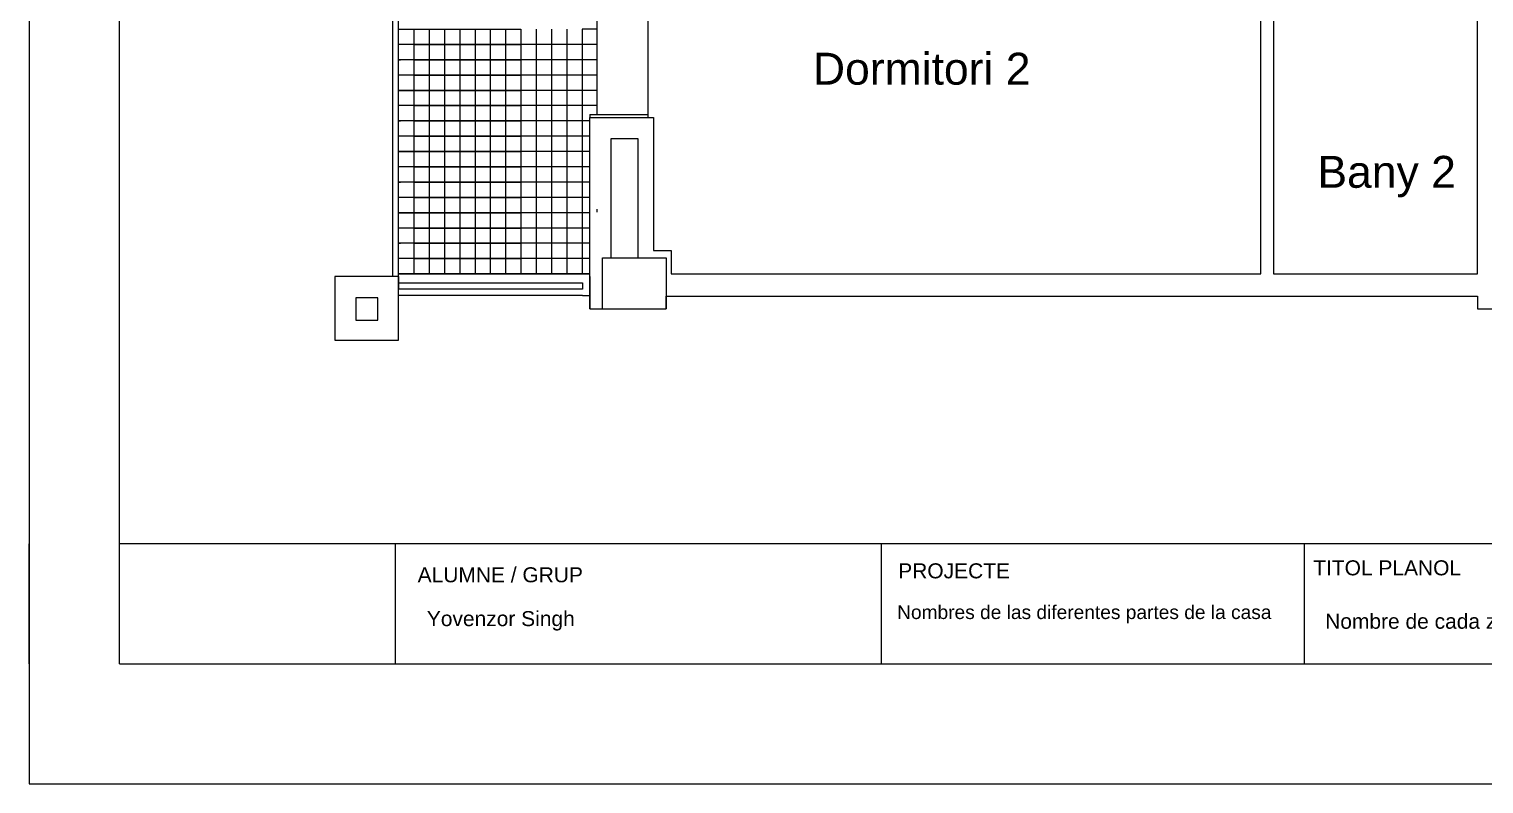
# Model space of a CAD drawing. Header units: millimetres. Extents: x 2377 to 4712, y -254 to 3188.
# Drawn here: x 3304.5 to 3547, y 1677.7 to 1803.4 of the extents above; entities that cross this region are included whole.
import ezdxf

# ---------------------------------------------------------------- set-up
doc = ezdxf.new("R2010")
doc.units = ezdxf.units.MM
doc.linetypes.add('DASHED2', pattern=[0.375, 0.25, -0.125])
doc.layers.add('Nombre', color=130, linetype='Continuous')
doc.styles.get("Standard").update_dxf_attribs({"font": 'arial.ttf'})

msp = doc.modelspace()

# ---------------------------------------------------------------- linework, layer by layer
for p, q in [((3304.55, 1974.71), (3304.55, 1677.71)), ((3319.6, 1697.71), (3319.6, 1959.71)), ((3366.12, 1762.23), (3366.12, 1938.53)), ((3365.2, 1762.23), (3365.2, 1913.04)), ((3366.12, 1762.23), (3366.12, 1913.04)), ((3399.16, 1839.12), (3399.16, 1789.2)), ((3407.66, 1838.13), (3407.66, 1788.72)), ((3545.97, 1762.65), (3545.97, 1824.25)), ((3511.98, 1815.75), (3511.98, 1762.65)), ((3511.98, 1815.75), (3511.98, 1762.65)), ((3509.86, 1762.65), (3509.86, 1811.51)), ((3366.12, 1803.44), (3368.67, 1803.44)), ((3368.67, 1803.44), (3368.67, 1800.89)), ((3368.67, 1803.44), (3371.22, 1803.44)), ((3371.22, 1803.44), (3371.22, 1800.89)), ((3371.22, 1803.44), (3373.77, 1803.44)), ((3373.77, 1803.44), (3373.77, 1800.89)), ((3373.77, 1803.44), (3376.32, 1803.44)), ((3376.32, 1803.44), (3376.32, 1800.89)), ((3376.32, 1803.44), (3378.87, 1803.44)), ((3378.87, 1803.44), (3378.87, 1800.89)), ((3378.87, 1803.44), (3381.42, 1803.44)), ((3381.42, 1803.44), (3381.42, 1800.89)), ((3381.42, 1803.44), (3383.97, 1803.44)), ((3383.97, 1803.44), (3383.97, 1800.89)), ((3383.97, 1803.44), (3386.52, 1803.44)), ((3386.52, 1803.44), (3386.52, 1800.89)), ((3389.06, 1803.44), (3389.06, 1800.89)), ((3391.61, 1803.44), (3391.61, 1800.89)), ((3394.16, 1803.44), (3394.16, 1800.89)), ((3396.71, 1803.44), (3396.71, 1800.89)), ((3399.18, 1803.44), (3396.71, 1803.44)), ((3368.67, 1800.89), (3366.12, 1800.89)), ((3371.22, 1800.89), (3368.67, 1800.89)), ((3368.67, 1800.89), (3368.67, 1798.34)), ((3368.67, 1800.89), (3371.22, 1800.89)), ((3373.77, 1800.89), (3371.22, 1800.89)), ((3371.22, 1800.89), (3371.22, 1798.34)), ((3371.22, 1800.89), (3373.77, 1800.89)), ((3376.32, 1800.89), (3373.77, 1800.89)), ((3373.77, 1800.89), (3373.77, 1798.34)), ((3373.77, 1800.89), (3376.32, 1800.89)), ((3378.87, 1800.89), (3376.32, 1800.89)), ((3376.32, 1800.89), (3376.32, 1798.34)), ((3376.32, 1800.89), (3378.87, 1800.89)), ((3381.42, 1800.89), (3378.87, 1800.89)), ((3378.87, 1800.89), (3378.87, 1798.34)), ((3378.87, 1800.89), (3381.42, 1800.89)), ((3383.97, 1800.89), (3381.42, 1800.89)), ((3381.42, 1800.89), (3381.42, 1798.34)), ((3381.42, 1800.89), (3383.97, 1800.89)), ((3386.52, 1800.89), (3383.97, 1800.89)), ((3383.97, 1800.89), (3383.97, 1798.34)), ((3383.97, 1800.89), (3386.52, 1800.89)), ((3389.06, 1800.89), (3386.52, 1800.89)), ((3386.52, 1800.89), (3386.52, 1798.34)), ((3391.61, 1800.89), (3389.06, 1800.89)), ((3389.06, 1800.89), (3389.06, 1798.34)), ((3394.16, 1800.89), (3391.61, 1800.89)), ((3391.61, 1800.89), (3391.61, 1798.34)), ((3396.71, 1800.89), (3394.16, 1800.89)), ((3394.16, 1800.89), (3394.16, 1798.34)), ((3396.71, 1800.89), (3396.71, 1798.34)), ((3399.18, 1800.89), (3396.71, 1800.89)), ((3366.12, 1798.34), (3366.45, 1798.34)), ((3368.67, 1798.34), (3366.12, 1798.34)), ((3371.22, 1798.34), (3368.67, 1798.34)), ((3368.67, 1798.34), (3368.67, 1795.79)), ((3368.67, 1798.34), (3371.22, 1798.34)), ((3373.77, 1798.34), (3371.22, 1798.34)), ((3371.22, 1798.34), (3371.22, 1795.79)), ((3371.22, 1798.34), (3373.77, 1798.34)), ((3376.32, 1798.34), (3373.77, 1798.34)), ((3373.77, 1798.34), (3373.77, 1795.79)), ((3373.77, 1798.34), (3376.32, 1798.34)), ((3378.87, 1798.34), (3376.32, 1798.34)), ((3376.32, 1798.34), (3376.32, 1795.79)), ((3376.32, 1798.34), (3378.87, 1798.34)), ((3381.42, 1798.34), (3378.87, 1798.34)), ((3378.87, 1798.34), (3378.87, 1795.79)), ((3378.87, 1798.34), (3381.42, 1798.34)), ((3383.97, 1798.34), (3381.42, 1798.34)), ((3381.42, 1798.34), (3381.42, 1795.79)), ((3381.42, 1798.34), (3383.97, 1798.34)), ((3386.52, 1798.34), (3383.97, 1798.34)), ((3383.97, 1798.34), (3383.97, 1795.79)), ((3383.97, 1798.34), (3386.52, 1798.34)), ((3389.06, 1798.34), (3386.52, 1798.34)), ((3386.52, 1798.34), (3386.52, 1795.79)), ((3391.61, 1798.34), (3389.06, 1798.34)), ((3389.06, 1798.34), (3389.06, 1795.79)), ((3394.16, 1798.34), (3391.61, 1798.34)), ((3391.61, 1798.34), (3391.61, 1795.79)), ((3396.71, 1798.34), (3394.16, 1798.34)), ((3394.16, 1798.34), (3394.16, 1795.79)), ((3396.71, 1798.34), (3396.71, 1795.79)), ((3399.18, 1798.34), (3396.71, 1798.34)), ((3368.67, 1795.79), (3366.12, 1795.79)), ((3371.22, 1795.79), (3368.67, 1795.79)), ((3368.67, 1795.79), (3368.67, 1793.24)), ((3368.67, 1795.79), (3371.22, 1795.79)), ((3373.77, 1795.79), (3371.22, 1795.79)), ((3371.22, 1795.79), (3371.22, 1793.24)), ((3371.22, 1795.79), (3373.77, 1795.79)), ((3376.32, 1795.79), (3373.77, 1795.79)), ((3373.77, 1795.79), (3373.77, 1793.24)), ((3373.77, 1795.79), (3376.32, 1795.79)), ((3378.87, 1795.79), (3376.32, 1795.79)), ((3376.32, 1795.79), (3376.32, 1793.24)), ((3376.32, 1795.79), (3378.87, 1795.79)), ((3381.42, 1795.79), (3378.87, 1795.79)), ((3378.87, 1795.79), (3378.87, 1793.24)), ((3378.87, 1795.79), (3381.42, 1795.79)), ((3383.97, 1795.79), (3381.42, 1795.79)), ((3381.42, 1795.79), (3381.42, 1793.24)), ((3381.42, 1795.79), (3383.97, 1795.79)), ((3386.52, 1795.79), (3383.97, 1795.79)), ((3383.97, 1795.79), (3383.97, 1793.24)), ((3383.97, 1795.79), (3386.52, 1795.79)), ((3389.06, 1795.79), (3386.52, 1795.79)), ((3386.52, 1795.79), (3386.52, 1793.24)), ((3391.61, 1795.79), (3389.06, 1795.79)), ((3389.06, 1795.79), (3389.06, 1793.24)), ((3394.16, 1795.79), (3391.61, 1795.79)), ((3391.61, 1795.79), (3391.61, 1793.24)), ((3396.71, 1795.79), (3394.16, 1795.79)), ((3394.16, 1795.79), (3394.16, 1793.24)), ((3396.71, 1795.79), (3396.71, 1793.24)), ((3399.18, 1795.79), (3396.71, 1795.79)), ((3368.67, 1793.24), (3366.12, 1793.24)), ((3366.12, 1793.24), (3368.67, 1793.24)), ((3371.22, 1793.24), (3368.67, 1793.24)), ((3368.67, 1793.24), (3368.67, 1790.7)), ((3368.67, 1793.24), (3371.22, 1793.24)), ((3373.77, 1793.24), (3371.22, 1793.24)), ((3371.22, 1793.24), (3371.22, 1790.7)), ((3371.22, 1793.24), (3373.77, 1793.24)), ((3376.32, 1793.24), (3373.77, 1793.24)), ((3373.77, 1793.24), (3373.77, 1790.7)), ((3373.77, 1793.24), (3376.32, 1793.24)), ((3378.87, 1793.24), (3376.32, 1793.24)), ((3376.32, 1793.24), (3376.32, 1790.7)), ((3376.32, 1793.24), (3378.87, 1793.24)), ((3381.42, 1793.24), (3378.87, 1793.24)), ((3378.87, 1793.24), (3378.87, 1790.7)), ((3378.87, 1793.24), (3381.42, 1793.24)), ((3383.97, 1793.24), (3381.42, 1793.24)), ((3381.42, 1793.24), (3381.42, 1790.7)), ((3381.42, 1793.24), (3383.97, 1793.24)), ((3386.52, 1793.24), (3383.97, 1793.24)), ((3383.97, 1793.24), (3383.97, 1790.7)), ((3383.97, 1793.24), (3386.52, 1793.24)), ((3389.06, 1793.24), (3386.52, 1793.24)), ((3386.52, 1793.24), (3386.52, 1790.7)), ((3391.61, 1793.24), (3389.06, 1793.24)), ((3389.06, 1793.24), (3389.06, 1790.7)), ((3394.16, 1793.24), (3391.61, 1793.24)), ((3391.61, 1793.24), (3391.61, 1790.7)), ((3396.71, 1793.24), (3394.16, 1793.24)), ((3394.16, 1793.24), (3394.16, 1790.7)), ((3396.71, 1793.24), (3396.71, 1790.7)), ((3399.18, 1793.24), (3396.71, 1793.24)), ((3368.67, 1790.7), (3366.12, 1790.7)), ((3371.22, 1790.7), (3368.67, 1790.7)), ((3368.67, 1790.7), (3368.67, 1788.15)), ((3368.67, 1790.7), (3371.22, 1790.7)), ((3373.77, 1790.7), (3371.22, 1790.7)), ((3371.22, 1790.7), (3371.22, 1788.15)), ((3371.22, 1790.7), (3373.77, 1790.7)), ((3376.32, 1790.7), (3373.77, 1790.7)), ((3373.77, 1790.7), (3373.77, 1788.15)), ((3373.77, 1790.7), (3376.32, 1790.7)), ((3378.87, 1790.7), (3376.32, 1790.7)), ((3376.32, 1790.7), (3376.32, 1788.15)), ((3376.32, 1790.7), (3378.87, 1790.7)), ((3381.42, 1790.7), (3378.87, 1790.7)), ((3378.87, 1790.7), (3378.87, 1788.15)), ((3378.87, 1790.7), (3381.42, 1790.7)), ((3383.97, 1790.7), (3381.42, 1790.7)), ((3381.42, 1790.7), (3381.42, 1788.15)), ((3381.42, 1790.7), (3383.97, 1790.7)), ((3386.52, 1790.7), (3383.97, 1790.7)), ((3383.97, 1790.7), (3383.97, 1788.15)), ((3383.97, 1790.7), (3386.52, 1790.7)), ((3389.06, 1790.7), (3386.52, 1790.7)), ((3386.52, 1790.7), (3386.52, 1788.15)), ((3391.61, 1790.7), (3389.06, 1790.7)), ((3389.06, 1790.7), (3389.06, 1788.15)), ((3394.16, 1790.7), (3391.61, 1790.7)), ((3391.61, 1790.7), (3391.61, 1788.15)), ((3396.71, 1790.7), (3394.16, 1790.7)), ((3394.16, 1790.7), (3394.16, 1788.15)), ((3396.71, 1790.7), (3396.71, 1788.15)), ((3399.18, 1790.7), (3396.71, 1790.7)), ((3366.12, 1788.15), (3366.45, 1788.15)), ((3368.67, 1788.15), (3366.12, 1788.15)), ((3371.22, 1788.15), (3368.67, 1788.15)), ((3368.67, 1788.15), (3368.67, 1785.6)), ((3368.67, 1788.15), (3371.22, 1788.15)), ((3373.77, 1788.15), (3371.22, 1788.15)), ((3371.22, 1788.15), (3371.22, 1785.6)), ((3371.22, 1788.15), (3373.77, 1788.15)), ((3376.32, 1788.15), (3373.77, 1788.15)), ((3373.77, 1788.15), (3373.77, 1785.6)), ((3373.77, 1788.15), (3376.32, 1788.15)), ((3378.87, 1788.15), (3376.32, 1788.15)), ((3376.32, 1788.15), (3376.32, 1785.6)), ((3376.32, 1788.15), (3378.87, 1788.15)), ((3381.42, 1788.15), (3378.87, 1788.15)), ((3378.87, 1788.15), (3378.87, 1785.6)), ((3378.87, 1788.15), (3381.42, 1788.15)), ((3383.97, 1788.15), (3381.42, 1788.15)), ((3381.42, 1788.15), (3381.42, 1785.6)), ((3381.42, 1788.15), (3383.97, 1788.15)), ((3386.52, 1788.15), (3383.97, 1788.15)), ((3383.97, 1788.15), (3383.97, 1785.6)), ((3383.97, 1788.15), (3386.52, 1788.15)), ((3389.06, 1788.15), (3386.52, 1788.15)), ((3386.52, 1788.15), (3386.52, 1785.6)), ((3391.61, 1788.15), (3389.06, 1788.15)), ((3389.06, 1788.15), (3389.06, 1785.6)), ((3394.16, 1788.15), (3391.61, 1788.15)), ((3391.61, 1788.15), (3391.61, 1785.6)), ((3396.71, 1788.15), (3394.16, 1788.15)), ((3394.16, 1788.15), (3394.16, 1785.6)), ((3397.99, 1788.15), (3396.71, 1788.15)), ((3396.71, 1788.15), (3396.71, 1785.6)), ((3397.99, 1789.2), (3407.66, 1789.2)), ((3397.99, 1789.2), (3397.99, 1788.72)), ((3397.99, 1756.86), (3397.99, 1788.72)), ((3397.99, 1788.72), (3408.61, 1788.72)), ((3397.99, 1788.72), (3408.61, 1788.72)), ((3408.61, 1788.72), (3408.61, 1766.58)), ((3368.67, 1785.6), (3366.12, 1785.6)), ((3371.22, 1785.6), (3368.67, 1785.6)), ((3368.67, 1785.6), (3368.67, 1783.05)), ((3368.67, 1785.6), (3371.22, 1785.6)), ((3373.77, 1785.6), (3371.22, 1785.6)), ((3371.22, 1785.6), (3371.22, 1783.05)), ((3371.22, 1785.6), (3373.77, 1785.6)), ((3376.32, 1785.6), (3373.77, 1785.6)), ((3373.77, 1785.6), (3373.77, 1783.05)), ((3373.77, 1785.6), (3376.32, 1785.6)), ((3378.87, 1785.6), (3376.32, 1785.6)), ((3376.32, 1785.6), (3376.32, 1783.05)), ((3376.32, 1785.6), (3378.87, 1785.6)), ((3381.42, 1785.6), (3378.87, 1785.6)), ((3378.87, 1785.6), (3378.87, 1783.05)), ((3378.87, 1785.6), (3381.42, 1785.6)), ((3383.97, 1785.6), (3381.42, 1785.6)), ((3381.42, 1785.6), (3381.42, 1783.05)), ((3381.42, 1785.6), (3383.97, 1785.6)), ((3386.52, 1785.6), (3383.97, 1785.6)), ((3383.97, 1785.6), (3383.97, 1783.05)), ((3383.97, 1785.6), (3386.52, 1785.6)), ((3389.06, 1785.6), (3386.52, 1785.6)), ((3386.52, 1785.6), (3386.52, 1783.05)), ((3391.61, 1785.6), (3389.06, 1785.6)), ((3389.06, 1785.6), (3389.06, 1783.05)), ((3394.16, 1785.6), (3391.61, 1785.6)), ((3391.61, 1785.6), (3391.61, 1783.05)), ((3396.71, 1785.6), (3394.16, 1785.6)), ((3394.16, 1785.6), (3394.16, 1783.05)), ((3397.99, 1785.6), (3396.71, 1785.6)), ((3396.71, 1785.6), (3396.71, 1783.05)), ((3406.05, 1785.14), (3401.5, 1785.14)), ((3401.5, 1785.14), (3401.5, 1765.35)), ((3406.05, 1765.35), (3406.05, 1785.14)), ((3368.67, 1783.05), (3366.12, 1783.05)), ((3366.12, 1783.05), (3368.67, 1783.05)), ((3371.22, 1783.05), (3368.67, 1783.05)), ((3368.67, 1783.05), (3368.67, 1780.5)), ((3368.67, 1783.05), (3371.22, 1783.05)), ((3373.77, 1783.05), (3371.22, 1783.05)), ((3371.22, 1783.05), (3371.22, 1780.5)), ((3371.22, 1783.05), (3373.77, 1783.05)), ((3376.32, 1783.05), (3373.77, 1783.05)), ((3373.77, 1783.05), (3373.77, 1780.5)), ((3373.77, 1783.05), (3376.32, 1783.05)), ((3378.87, 1783.05), (3376.32, 1783.05)), ((3376.32, 1783.05), (3376.32, 1780.5)), ((3376.32, 1783.05), (3378.87, 1783.05)), ((3381.42, 1783.05), (3378.87, 1783.05)), ((3378.87, 1783.05), (3378.87, 1780.5)), ((3378.87, 1783.05), (3381.42, 1783.05)), ((3383.97, 1783.05), (3381.42, 1783.05)), ((3381.42, 1783.05), (3381.42, 1780.5)), ((3381.42, 1783.05), (3383.97, 1783.05)), ((3386.52, 1783.05), (3383.97, 1783.05)), ((3383.97, 1783.05), (3383.97, 1780.5)), ((3383.97, 1783.05), (3386.52, 1783.05)), ((3389.06, 1783.05), (3386.52, 1783.05)), ((3386.52, 1783.05), (3386.52, 1780.5)), ((3391.61, 1783.05), (3389.06, 1783.05)), ((3389.06, 1783.05), (3389.06, 1780.5)), ((3394.16, 1783.05), (3391.61, 1783.05)), ((3391.61, 1783.05), (3391.61, 1780.5)), ((3396.71, 1783.05), (3394.16, 1783.05)), ((3394.16, 1783.05), (3394.16, 1780.5)), ((3397.99, 1783.05), (3396.71, 1783.05)), ((3396.71, 1783.05), (3396.71, 1780.5)), ((3368.67, 1780.5), (3366.12, 1780.5)), ((3371.22, 1780.5), (3368.67, 1780.5)), ((3368.67, 1780.5), (3368.67, 1777.95)), ((3368.67, 1780.5), (3371.22, 1780.5)), ((3373.77, 1780.5), (3371.22, 1780.5)), ((3371.22, 1780.5), (3371.22, 1777.95)), ((3371.22, 1780.5), (3373.77, 1780.5)), ((3376.32, 1780.5), (3373.77, 1780.5)), ((3373.77, 1780.5), (3373.77, 1777.95)), ((3373.77, 1780.5), (3376.32, 1780.5)), ((3378.87, 1780.5), (3376.32, 1780.5)), ((3376.32, 1780.5), (3376.32, 1777.95)), ((3376.32, 1780.5), (3378.87, 1780.5)), ((3381.42, 1780.5), (3378.87, 1780.5)), ((3378.87, 1780.5), (3378.87, 1777.95)), ((3378.87, 1780.5), (3381.42, 1780.5)), ((3383.97, 1780.5), (3381.42, 1780.5)), ((3381.42, 1780.5), (3381.42, 1777.95)), ((3381.42, 1780.5), (3383.97, 1780.5)), ((3386.52, 1780.5), (3383.97, 1780.5)), ((3383.97, 1780.5), (3383.97, 1777.95)), ((3383.97, 1780.5), (3386.52, 1780.5)), ((3389.06, 1780.5), (3386.52, 1780.5)), ((3386.52, 1780.5), (3386.52, 1777.95)), ((3391.61, 1780.5), (3389.06, 1780.5)), ((3389.06, 1780.5), (3389.06, 1777.95)), ((3394.16, 1780.5), (3391.61, 1780.5)), ((3391.61, 1780.5), (3391.61, 1777.95)), ((3396.71, 1780.5), (3394.16, 1780.5)), ((3394.16, 1780.5), (3394.16, 1777.95)), ((3397.99, 1780.5), (3396.71, 1780.5)), ((3396.71, 1780.5), (3396.71, 1777.95)), ((3366.12, 1777.95), (3366.45, 1777.95)), ((3368.67, 1777.95), (3366.12, 1777.95)), ((3371.22, 1777.95), (3368.67, 1777.95)), ((3368.67, 1777.95), (3368.67, 1775.4)), ((3368.67, 1777.95), (3371.22, 1777.95)), ((3373.77, 1777.95), (3371.22, 1777.95)), ((3371.22, 1777.95), (3371.22, 1775.4)), ((3371.22, 1777.95), (3373.77, 1777.95)), ((3376.32, 1777.95), (3373.77, 1777.95)), ((3373.77, 1777.95), (3373.77, 1775.4)), ((3373.77, 1777.95), (3376.32, 1777.95)), ((3378.87, 1777.95), (3376.32, 1777.95)), ((3376.32, 1777.95), (3376.32, 1775.4)), ((3376.32, 1777.95), (3378.87, 1777.95)), ((3381.42, 1777.95), (3378.87, 1777.95)), ((3378.87, 1777.95), (3378.87, 1775.4)), ((3378.87, 1777.95), (3381.42, 1777.95)), ((3383.97, 1777.95), (3381.42, 1777.95)), ((3381.42, 1777.95), (3381.42, 1775.4)), ((3381.42, 1777.95), (3383.97, 1777.95)), ((3386.52, 1777.95), (3383.97, 1777.95)), ((3383.97, 1777.95), (3383.97, 1775.4)), ((3383.97, 1777.95), (3386.52, 1777.95)), ((3389.06, 1777.95), (3386.52, 1777.95)), ((3386.52, 1777.95), (3386.52, 1775.4)), ((3391.61, 1777.95), (3389.06, 1777.95)), ((3389.06, 1777.95), (3389.06, 1775.4)), ((3394.16, 1777.95), (3391.61, 1777.95)), ((3391.61, 1777.95), (3391.61, 1775.4)), ((3396.71, 1777.95), (3394.16, 1777.95)), ((3394.16, 1777.95), (3394.16, 1775.4)), ((3397.99, 1777.95), (3396.71, 1777.95)), ((3396.71, 1777.95), (3396.71, 1775.4)), ((3368.67, 1775.4), (3366.12, 1775.4)), ((3371.22, 1775.4), (3368.67, 1775.4)), ((3368.67, 1775.4), (3368.67, 1772.85)), ((3368.67, 1775.4), (3371.22, 1775.4)), ((3373.77, 1775.4), (3371.22, 1775.4)), ((3371.22, 1775.4), (3371.22, 1772.85)), ((3371.22, 1775.4), (3373.77, 1775.4)), ((3376.32, 1775.4), (3373.77, 1775.4)), ((3373.77, 1775.4), (3373.77, 1772.85)), ((3373.77, 1775.4), (3376.32, 1775.4)), ((3378.87, 1775.4), (3376.32, 1775.4)), ((3376.32, 1775.4), (3376.32, 1772.85)), ((3376.32, 1775.4), (3378.87, 1775.4)), ((3381.42, 1775.4), (3378.87, 1775.4)), ((3378.87, 1775.4), (3378.87, 1772.85)), ((3378.87, 1775.4), (3381.42, 1775.4)), ((3383.97, 1775.4), (3381.42, 1775.4)), ((3381.42, 1775.4), (3381.42, 1772.85)), ((3381.42, 1775.4), (3383.97, 1775.4)), ((3386.52, 1775.4), (3383.97, 1775.4)), ((3383.97, 1775.4), (3383.97, 1772.85)), ((3383.97, 1775.4), (3386.52, 1775.4)), ((3389.06, 1775.4), (3386.52, 1775.4)), ((3386.52, 1775.4), (3386.52, 1772.85)), ((3391.61, 1775.4), (3389.06, 1775.4)), ((3389.06, 1775.4), (3389.06, 1772.85)), ((3394.16, 1775.4), (3391.61, 1775.4)), ((3391.61, 1775.4), (3391.61, 1772.85)), ((3396.71, 1775.4), (3394.16, 1775.4)), ((3394.16, 1775.4), (3394.16, 1772.85)), ((3397.99, 1775.4), (3396.71, 1775.4)), ((3396.71, 1775.4), (3396.71, 1772.85)), ((3368.67, 1772.85), (3366.12, 1772.85)), ((3366.12, 1772.85), (3368.67, 1772.85)), ((3371.22, 1772.85), (3368.67, 1772.85)), ((3368.67, 1772.85), (3368.67, 1770.3)), ((3368.67, 1772.85), (3371.22, 1772.85)), ((3373.77, 1772.85), (3371.22, 1772.85)), ((3371.22, 1772.85), (3371.22, 1770.3)), ((3371.22, 1772.85), (3373.77, 1772.85)), ((3376.32, 1772.85), (3373.77, 1772.85)), ((3373.77, 1772.85), (3373.77, 1770.3)), ((3373.77, 1772.85), (3376.32, 1772.85)), ((3378.87, 1772.85), (3376.32, 1772.85)), ((3376.32, 1772.85), (3376.32, 1770.3)), ((3376.32, 1772.85), (3378.87, 1772.85)), ((3381.42, 1772.85), (3378.87, 1772.85)), ((3378.87, 1772.85), (3378.87, 1770.3)), ((3378.87, 1772.85), (3381.42, 1772.85)), ((3383.97, 1772.85), (3381.42, 1772.85)), ((3381.42, 1772.85), (3381.42, 1770.3)), ((3381.42, 1772.85), (3383.97, 1772.85)), ((3386.52, 1772.85), (3383.97, 1772.85)), ((3383.97, 1772.85), (3383.97, 1770.3)), ((3383.97, 1772.85), (3386.52, 1772.85)), ((3389.06, 1772.85), (3386.52, 1772.85)), ((3386.52, 1772.85), (3386.52, 1770.3)), ((3391.61, 1772.85), (3389.06, 1772.85)), ((3389.06, 1772.85), (3389.06, 1770.3)), ((3394.16, 1772.85), (3391.61, 1772.85)), ((3391.61, 1772.85), (3391.61, 1770.3)), ((3396.71, 1772.85), (3394.16, 1772.85)), ((3394.16, 1772.85), (3394.16, 1770.3)), ((3397.99, 1772.85), (3396.71, 1772.85)), ((3396.71, 1772.85), (3396.71, 1770.3)), ((3399.18, 1773.47), (3399.18, 1772.92)), ((3368.67, 1770.3), (3366.12, 1770.3)), ((3371.22, 1770.3), (3368.67, 1770.3)), ((3368.67, 1770.3), (3368.67, 1767.76)), ((3368.67, 1770.3), (3371.22, 1770.3)), ((3373.77, 1770.3), (3371.22, 1770.3)), ((3371.22, 1770.3), (3371.22, 1767.76)), ((3371.22, 1770.3), (3373.77, 1770.3)), ((3376.32, 1770.3), (3373.77, 1770.3)), ((3373.77, 1770.3), (3373.77, 1767.76)), ((3373.77, 1770.3), (3376.32, 1770.3)), ((3378.87, 1770.3), (3376.32, 1770.3)), ((3376.32, 1770.3), (3376.32, 1767.76)), ((3376.32, 1770.3), (3378.87, 1770.3)), ((3381.42, 1770.3), (3378.87, 1770.3)), ((3378.87, 1770.3), (3378.87, 1767.76)), ((3378.87, 1770.3), (3381.42, 1770.3)), ((3383.97, 1770.3), (3381.42, 1770.3)), ((3381.42, 1770.3), (3381.42, 1767.76)), ((3381.42, 1770.3), (3383.97, 1770.3)), ((3386.52, 1770.3), (3383.97, 1770.3)), ((3383.97, 1770.3), (3383.97, 1767.76)), ((3383.97, 1770.3), (3386.52, 1770.3)), ((3389.06, 1770.3), (3386.52, 1770.3)), ((3386.52, 1770.3), (3386.52, 1767.76)), ((3391.61, 1770.3), (3389.06, 1770.3)), ((3389.06, 1770.3), (3389.06, 1767.76)), ((3394.16, 1770.3), (3391.61, 1770.3)), ((3391.61, 1770.3), (3391.61, 1767.76)), ((3396.71, 1770.3), (3394.16, 1770.3)), ((3394.16, 1770.3), (3394.16, 1767.76)), ((3397.99, 1770.3), (3396.71, 1770.3)), ((3396.71, 1770.3), (3396.71, 1767.76)), ((3366.12, 1767.76), (3366.45, 1767.76)), ((3368.67, 1767.76), (3366.12, 1767.76)), ((3371.22, 1767.76), (3368.67, 1767.76)), ((3368.67, 1767.76), (3368.67, 1765.21)), ((3368.67, 1767.76), (3371.22, 1767.76)), ((3373.77, 1767.76), (3371.22, 1767.76)), ((3371.22, 1767.76), (3371.22, 1765.21)), ((3371.22, 1767.76), (3373.77, 1767.76)), ((3376.32, 1767.76), (3373.77, 1767.76)), ((3373.77, 1767.76), (3373.77, 1765.21)), ((3373.77, 1767.76), (3376.32, 1767.76)), ((3378.87, 1767.76), (3376.32, 1767.76)), ((3376.32, 1767.76), (3376.32, 1765.21)), ((3376.32, 1767.76), (3378.87, 1767.76)), ((3381.42, 1767.76), (3378.87, 1767.76)), ((3378.87, 1767.76), (3378.87, 1765.21)), ((3378.87, 1767.76), (3381.42, 1767.76)), ((3383.97, 1767.76), (3381.42, 1767.76)), ((3381.42, 1767.76), (3381.42, 1765.21)), ((3381.42, 1767.76), (3383.97, 1767.76)), ((3386.52, 1767.76), (3383.97, 1767.76)), ((3383.97, 1767.76), (3383.97, 1765.21)), ((3383.97, 1767.76), (3386.52, 1767.76)), ((3389.06, 1767.76), (3386.52, 1767.76)), ((3386.52, 1767.76), (3386.52, 1765.21)), ((3391.61, 1767.76), (3389.06, 1767.76)), ((3389.06, 1767.76), (3389.06, 1765.21)), ((3394.16, 1767.76), (3391.61, 1767.76)), ((3391.61, 1767.76), (3391.61, 1765.21)), ((3396.71, 1767.76), (3394.16, 1767.76)), ((3394.16, 1767.76), (3394.16, 1765.21)), ((3397.99, 1767.76), (3396.71, 1767.76)), ((3396.71, 1767.76), (3396.71, 1765.21)), ((3400.11, 1756.86), (3400.11, 1765.35)), ((3400.11, 1765.35), (3410.73, 1765.35)), ((3408.61, 1766.58), (3411.56, 1766.58)), ((3410.73, 1765.35), (3410.73, 1756.86)), ((3411.56, 1766.58), (3411.56, 1762.65)), ((3368.67, 1765.21), (3366.12, 1765.21)), ((3371.22, 1765.21), (3368.67, 1765.21)), ((3368.67, 1765.21), (3368.67, 1762.66)), ((3368.67, 1765.21), (3371.22, 1765.21)), ((3373.77, 1765.21), (3371.22, 1765.21)), ((3371.22, 1765.21), (3371.22, 1762.66)), ((3371.22, 1765.21), (3373.77, 1765.21)), ((3376.32, 1765.21), (3373.77, 1765.21)), ((3373.77, 1765.21), (3373.77, 1762.66)), ((3373.77, 1765.21), (3376.32, 1765.21)), ((3378.87, 1765.21), (3376.32, 1765.21)), ((3376.32, 1765.21), (3376.32, 1762.66)), ((3376.32, 1765.21), (3378.87, 1765.21)), ((3381.42, 1765.21), (3378.87, 1765.21)), ((3378.87, 1765.21), (3378.87, 1762.66)), ((3378.87, 1765.21), (3381.42, 1765.21)), ((3383.97, 1765.21), (3381.42, 1765.21)), ((3381.42, 1765.21), (3381.42, 1762.66)), ((3381.42, 1765.21), (3383.97, 1765.21)), ((3386.52, 1765.21), (3383.97, 1765.21)), ((3383.97, 1765.21), (3383.97, 1762.66)), ((3383.97, 1765.21), (3386.52, 1765.21)), ((3389.06, 1765.21), (3386.52, 1765.21)), ((3386.52, 1765.21), (3386.52, 1762.66)), ((3391.61, 1765.21), (3389.06, 1765.21)), ((3389.06, 1765.21), (3389.06, 1762.66)), ((3394.16, 1765.21), (3391.61, 1765.21)), ((3391.61, 1765.21), (3391.61, 1762.66)), ((3396.71, 1765.21), (3394.16, 1765.21)), ((3394.16, 1765.21), (3394.16, 1762.66)), ((3397.99, 1765.21), (3396.71, 1765.21)), ((3396.71, 1765.21), (3396.71, 1762.66)), ((3355.5, 1762.23), (3355.5, 1751.61)), ((3366.12, 1762.23), (3355.5, 1762.23)), ((3366.12, 1762.23), (3364.42, 1762.23)), ((3366.12, 1762.66), (3397.99, 1762.66)), ((3368.67, 1762.66), (3366.12, 1762.66)), ((3366.12, 1751.61), (3366.12, 1762.23)), ((3366.12, 1762.23), (3366.12, 1760.11)), ((3366.12, 1761.16), (3396.76, 1761.16)), ((3371.22, 1762.66), (3368.67, 1762.66)), ((3373.77, 1762.66), (3371.22, 1762.66)), ((3376.32, 1762.66), (3373.77, 1762.66)), ((3378.87, 1762.66), (3376.32, 1762.66)), ((3381.42, 1762.66), (3378.87, 1762.66)), ((3383.97, 1762.66), (3381.42, 1762.66)), ((3386.52, 1762.66), (3383.97, 1762.66)), ((3389.06, 1762.66), (3386.52, 1762.66)), ((3391.61, 1762.66), (3389.06, 1762.66)), ((3394.16, 1762.66), (3391.61, 1762.66)), ((3396.71, 1762.66), (3394.16, 1762.66)), ((3397.99, 1762.66), (3396.71, 1762.66)), ((3396.76, 1761.16), (3396.76, 1760.13)), ((3397.99, 1762.23), (3397.99, 1759.07)), ((3411.56, 1762.65), (3509.86, 1762.65)), ((3511.98, 1762.65), (3535.35, 1762.65)), ((3535.35, 1762.65), (3545.97, 1762.65)), ((3358.99, 1758.66), (3358.99, 1754.97)), ((3362.68, 1758.66), (3358.99, 1758.66)), ((3362.68, 1754.97), (3362.68, 1758.66)), ((3396.76, 1760.13), (3366.12, 1760.13)), ((3396.76, 1759.07), (3366.12, 1759.07)), ((3396.76, 1759.07), (3397.99, 1759.07)), ((3397.99, 1759.07), (3397.99, 1756.86)), ((3410.73, 1756.86), (3410.73, 1758.98)), ((3410.73, 1758.98), (3545.97, 1758.98)), ((3545.97, 1758.98), (3545.97, 1756.86)), ((3397.99, 1756.86), (3400.11, 1756.86)), ((3400.11, 1756.86), (3410.73, 1756.86)), ((3545.97, 1756.86), (3556.59, 1756.86)), ((3358.99, 1754.97), (3362.68, 1754.97)), ((3355.5, 1751.61), (3366.12, 1751.61)), ((3304.55, 1697.71), (3304.55, 1717.71)), ((3715.09, 1717.71), (3319.6, 1717.71)), ((3365.6, 1697.71), (3365.6, 1717.71)), ((3446.6, 1697.71), (3446.6, 1717.71)), ((3517.1, 1697.71), (3517.1, 1717.71)), ((3319.6, 1697.71), (3365.6, 1697.71)), ((3365.6, 1697.71), (3446.6, 1697.71)), ((3446.6, 1697.71), (3517.1, 1697.71)), ((3517.1, 1697.71), (3587.1, 1697.71)), ((3304.55, 1677.71), (3724.55, 1677.71))]:
    msp.add_line(p, q)

# ---------------------------------------------------------------- texts
at = {"char_height": 2.5, "attachment_point": 1}
for s, width, insert in [('PROJECTE', 37.0564, (3449.41, 1714.45)), ('TITOL PLANOL', 34.1105, (3518.58, 1714.95)), ('ALUMNE / GRUP', 48.2644, (3369.31, 1713.79)), ('Yovenzor Singh', 75.7624, (3370.84, 1706.49)), ('Nombre de cada zona', 66.529, (3520.57, 1706.05))]:
    msp.add_mtext_dynamic_manual_height_columns(s, width=width, gutter_width=12.5, heights=[0], dxfattribs=dict(at, insert=insert))
at = {"transparency": 33554687, "insert": (3449.23, 1707.45), "char_height": 2.2828, "width": 69.0267, "attachment_point": 1}
msp.add_mtext('Nombres de las diferentes partes de la casa', dxfattribs=at)
at = {"layer": 'Nombre', "linetype": 'DASHED2', "attachment_point": 1}
for s, insert, char_height in [('Dormitori 2', (3435.19, 1799.5), 5.3102), ('Bany 2', (3519.27, 1782.32), 5.31)]:
    msp.add_mtext_dynamic_manual_height_columns(s, width=38.1532, gutter_width=26.55, heights=[0], dxfattribs=dict(at, insert=insert, char_height=char_height))

doc.saveas('drawing.dxf')
